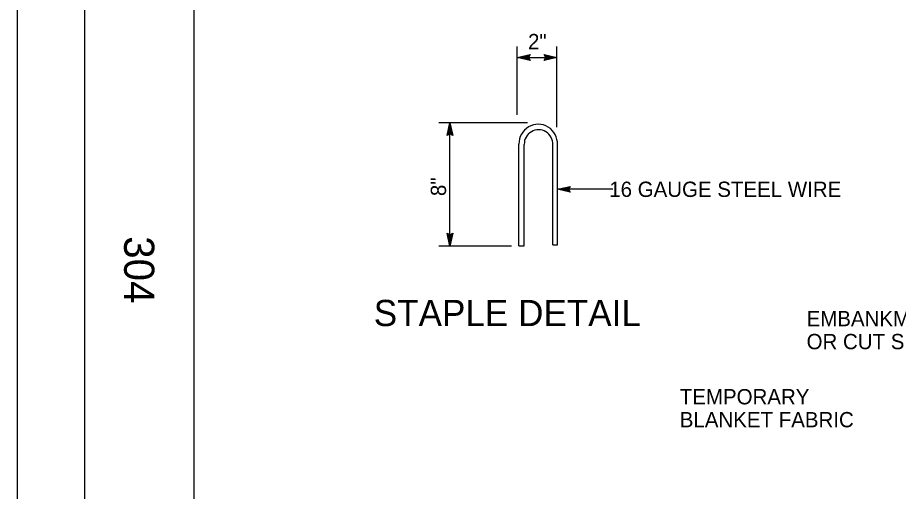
# Model space of a CAD drawing. Extents: x -894 to 866, y -476 to 714.
# Drawn here: x -894 to -491.3, y 20.3 to 237.1 of the extents above; entities that cross this region are included whole.
import ezdxf

# ---------------------------------------------------------------- set-up
doc = ezdxf.new("R2010")
doc.units = 0
for name, color, linetype in [('10 Sheet Format', 7, 'Continuous'), ('56 Stage 3 Anno', 7, 'Continuous'), ('57 Undefined', 7, 'Continuous'), ('60 Nongeo Data', 7, 'Continuous')]:
    doc.layers.add(name, color=color, linetype=linetype)

msp = doc.modelspace()

# ---------------------------------------------------------------- linework, layer by layer
at = {"layer": '10 Sheet Format'}
for p, q in [((-863.46, 668.96), (-863.46, -431.04)), ((-813.45, 643.96), (-813.45, -406.04))]:
    msp.add_line(p, q, dxfattribs=at)
for points in [[(-894.04, 713.56), (865.96, 713.56), (865.96, -476.44), (-894.04, -476.44)], [(-863.46, -431.04), (836.55, -431.04), (836.55, 668.96), (-863.46, 668.96)]]:
    msp.add_lwpolyline(points, close=True, dxfattribs=at)
at = {"layer": '56 Stage 3 Anno'}
for p, q in [((-665.56, 192.57), (-665.56, 223.84)), ((-647.41, 186.9), (-647.41, 223.84)), ((-665.56, 218.84), (-659.66, 220.15)), ((-665.56, 218.84), (-647.41, 218.84)), ((-659.66, 217.52), (-665.56, 218.84)), ((-665.56, 218.84), (-665.56, 218.84)), ((-659.87, 217.87), (-664.21, 218.84)), ((-664.2, 218.84), (-659.89, 219.79)), ((-662.85, 218.84), (-660.06, 219.45)), ((-660.1, 218.22), (-662.85, 218.84)), ((-661.49, 218.83), (-660.3, 219.1)), ((-660.28, 218.56), (-661.49, 218.83)), ((-659.66, 220.15), (-660.45, 218.84)), ((-660.45, 218.84), (-659.66, 217.52)), ((-659.66, 220.15), (-659.66, 220.15)), ((-659.66, 217.52), (-659.66, 217.52)), ((-652.53, 218.84), (-653.31, 220.16)), ((-653.31, 220.16), (-653.31, 220.16)), ((-653.31, 220.16), (-647.41, 218.84)), ((-647.41, 218.84), (-653.31, 217.53)), ((-653.31, 217.53), (-652.53, 218.84)), ((-653.31, 217.53), (-653.31, 217.53)), ((-653.1, 219.81), (-648.77, 218.84)), ((-648.78, 218.83), (-653.08, 217.88)), ((-650.13, 218.84), (-652.91, 218.22)), ((-652.87, 219.45), (-650.13, 218.84)), ((-652.7, 219.11), (-651.49, 218.84)), ((-651.49, 218.84), (-652.68, 218.58)), ((-647.41, 218.84), (-647.41, 218.84)), ((-660.8, 189.01), (-701.37, 189.01)), ((-697.68, 183.1), (-696.37, 189.01)), ((-697.33, 183.32), (-696.37, 187.65)), ((-696.98, 183.55), (-696.37, 186.29)), ((-696.37, 132.56), (-696.37, 189.01)), ((-696.37, 189.01), (-696.37, 189.01)), ((-696.37, 189.01), (-695.06, 183.1)), ((-696.37, 186.29), (-695.75, 183.51)), ((-696.36, 187.64), (-695.41, 183.33)), ((-696.37, 183.89), (-697.68, 183.1)), ((-697.68, 183.1), (-697.68, 183.1)), ((-696.64, 183.72), (-696.37, 184.93)), ((-696.37, 184.93), (-696.1, 183.74)), ((-695.06, 183.1), (-696.37, 183.89)), ((-695.06, 183.1), (-695.06, 183.1)), ((-647.2, 158.53), (-641.29, 159.83)), ((-621.83, 158.53), (-647.2, 158.53)), ((-641.29, 157.21), (-647.2, 158.53)), ((-647.2, 158.53), (-647.2, 158.53)), ((-641.51, 157.56), (-645.84, 158.52)), ((-645.83, 158.53), (-641.52, 159.48)), ((-644.48, 158.52), (-641.7, 159.14)), ((-641.74, 157.91), (-644.48, 158.52)), ((-643.12, 158.52), (-641.93, 158.79)), ((-641.91, 158.25), (-643.12, 158.52)), ((-641.29, 159.83), (-642.08, 158.53)), ((-642.08, 158.53), (-641.29, 157.21)), ((-641.29, 159.83), (-641.29, 159.83)), ((-641.29, 157.21), (-641.29, 157.21)), ((-696.37, 132.56), (-697.67, 138.46)), ((-697.67, 138.46), (-697.67, 138.46)), ((-697.67, 138.46), (-696.37, 137.68)), ((-696.37, 133.93), (-697.32, 138.23)), ((-696.36, 135.28), (-696.98, 138.06)), ((-696.36, 136.64), (-696.63, 137.83)), ((-696.37, 137.68), (-695.05, 138.46)), ((-695.05, 138.46), (-696.37, 132.56)), ((-695.4, 138.25), (-696.36, 133.92)), ((-695.75, 138.02), (-696.36, 135.28)), ((-696.09, 137.85), (-696.36, 136.64)), ((-695.05, 138.46), (-695.05, 138.46)), ((-668.16, 132.56), (-701.37, 132.56)), ((-696.37, 132.56), (-696.37, 132.56))]:
    msp.add_line(p, q, dxfattribs=at)
at = {"layer": '60 Nongeo Data'}
for p, q in [((-664.76, 132.71), (-664.76, 179.18)), ((-662.34, 132.71), (-662.34, 179.04)), ((-649.34, 133.16), (-649.34, 178.88)), ((-647.2, 133.16), (-647.2, 178.97)), ((-649.34, 133.16), (-647.2, 133.16)), ((-664.76, 132.71), (-662.34, 132.71))]:
    msp.add_line(p, q, dxfattribs=at)
for centre, major_axis in [((-655.98, 179.5), (0, -8.79)), ((-655.84, 179.27), (0, -6.51))]:
    msp.add_ellipse(centre, major_axis=major_axis, ratio=0.999991, start_param=1.510257, end_param=4.748244, dxfattribs=at)

# ---------------------------------------------------------------- texts
at = {"layer": '10 Sheet Format'}
msp.add_text('304', height=13.779, rotation=270, dxfattribs=at).set_placement((-845.33, 137.06))
at = {"layer": '57 Undefined'}
for s, height, p in [('2"', 7, (-660.63, 222.61)), (' 16 GAUGE STEEL WIRE', 7, (-626.09, 155.03)), ('STAPLE DETAIL', 12, (-731.18, 95.94)), ('EMBANKMENT ', 7, (-533.24, 95.87)), ('OR CUT SLOPE', 7, (-533.24, 85.37)), ('TEMPORARY ', 7, (-591.24, 60.14)), ('BLANKET FABRIC', 7, (-591.24, 49.64))]:
    msp.add_text(s, height=height, dxfattribs=at).set_placement(p)
msp.add_text('8"', height=7, rotation=90, dxfattribs=at).set_placement((-698.12, 155.43))

doc.saveas('drawing.dxf')
